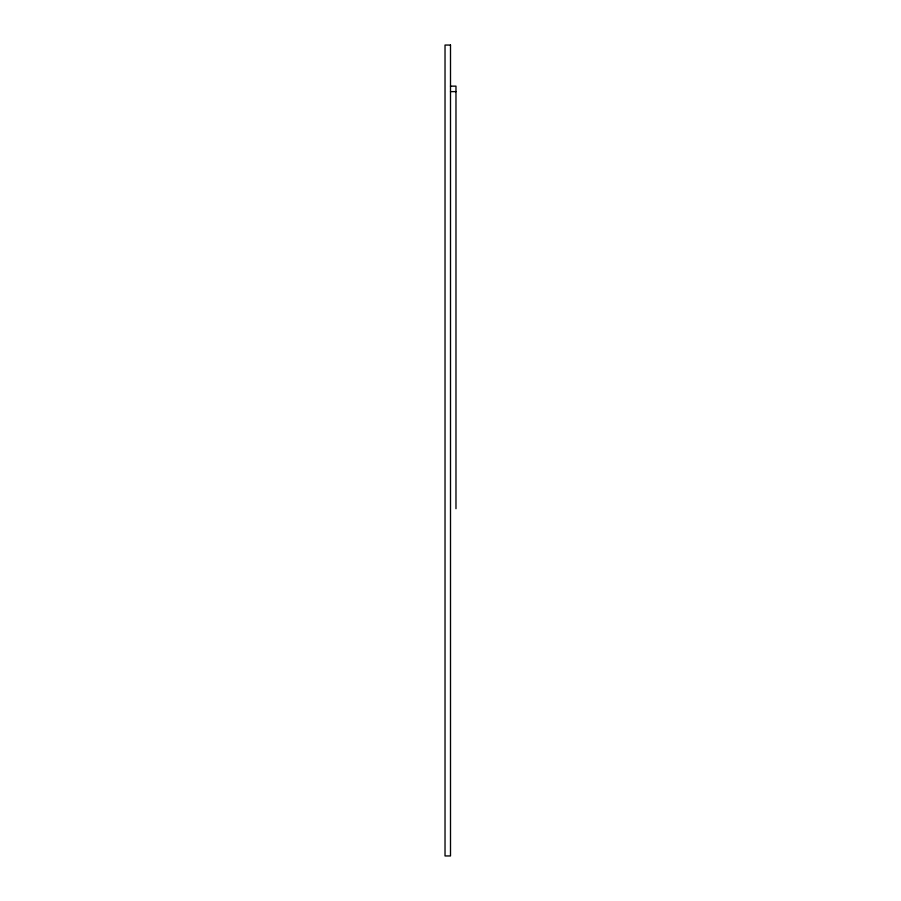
<?xml version="1.0" encoding="UTF-8"?>
<svg xmlns="http://www.w3.org/2000/svg" width="901" height="901" viewBox="0 0 901 901"><rect width="100%" height="100%" fill="white"/><g stroke="black" fill="none" stroke-linecap="round" stroke-linejoin="round"><path stroke-width="1.35" d="M450.5 86.147L455.974 86.147L455.974 508.716M450.5 91.62L455.974 91.62M450.5 45.05L445.026 45.05L445.026 855.95L450.5 855.95L450.5 45.05"/></g></svg>
